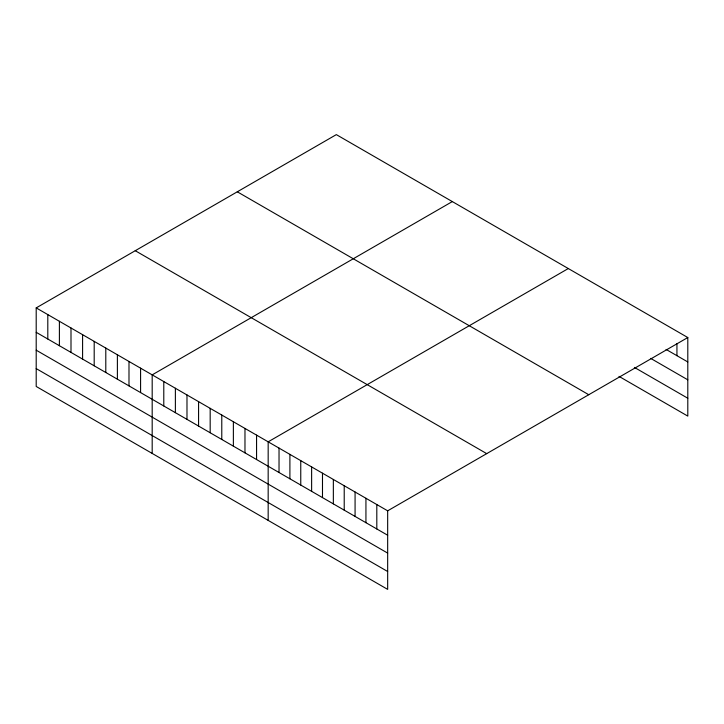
<?xml version="1.0" encoding="UTF-8"?>
<svg xmlns="http://www.w3.org/2000/svg" width="724" height="724" viewBox="0 0 724 724"><rect width="100%" height="100%" fill="white"/><g stroke="black" fill="none" stroke-linecap="round" stroke-linejoin="round"><path stroke-width="1.09" d="M36.2 307.899L387.666 510.818L387.666 589.381L36.2 386.462L36.2 307.899L336.334 134.619L687.8 337.538L687.8 416.101L619.002 376.38M452.319 201.58L152.185 374.86L152.185 453.423M568.304 268.541L268.17 441.821L268.17 520.393M387.666 510.818L687.8 337.538M666.071 349.411L687.8 361.955M650.686 358.389L687.8 379.819M634.387 367.394L687.8 398.236M237.291 191.797L588.757 394.716M135.243 250.712L486.709 453.631M36.2 332.316L387.666 535.235M36.2 350.181L387.666 553.1M36.2 368.597L387.666 571.508M676.94 343.475L676.94 355.683M376.806 504.547L376.806 528.963M365.937 498.275L365.937 522.692M355.077 492.003L355.077 516.42M344.217 485.732L344.217 510.139M333.348 479.46L333.348 503.868M322.488 473.188L322.488 497.596M311.628 466.917L311.628 491.325M300.759 460.636L300.759 485.053M289.899 454.364L289.899 478.781M279.03 448.093L279.03 472.51M256.567 435.124L256.567 459.541M244.974 428.436L244.974 452.844M233.372 421.739L233.372 446.147M221.779 415.042L221.779 439.459M210.177 408.345L210.177 432.762M198.575 401.648L198.575 426.065M186.982 394.951L186.982 419.368M175.38 388.254L175.38 412.671M163.787 381.557L163.787 405.974M140.583 368.163L140.583 392.58M128.99 361.466L128.99 385.883M117.388 354.769L117.388 379.186M105.795 348.072L105.795 372.489M94.192 341.384L94.192 365.792M82.59 334.687L82.59 359.095M70.997 327.99L70.997 352.407M59.395 321.293L59.395 345.71M47.802 314.596L47.802 339.013"/></g></svg>
